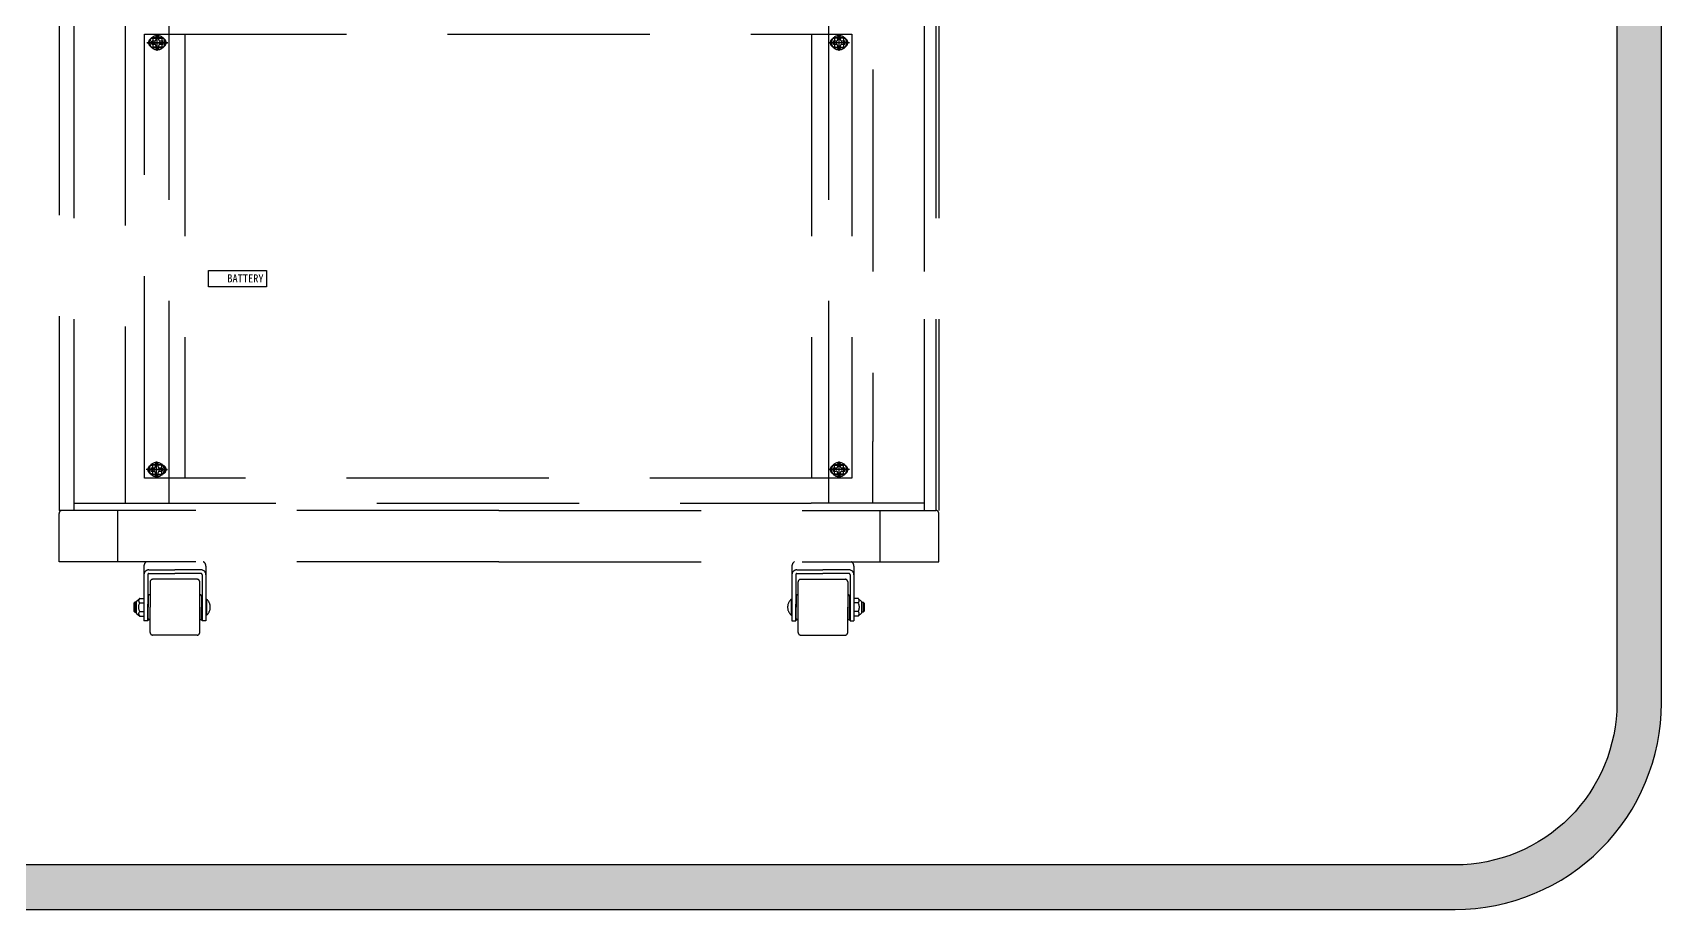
# Model space of a CAD drawing. Header units: millimetres. Extents: x 0 to 2521, y -5 to 594.
# Drawn here: x 2443.16 to 2483.45, y 279.13 to 300.81 of the extents above; entities that cross this region are included whole.
import ezdxf
from ezdxf.enums import TextEntityAlignment as Align

# ---------------------------------------------------------------- set-up
doc = ezdxf.new("R2010")
doc.units = ezdxf.units.MM
doc.header["$LTSCALE"] = 10
doc.linetypes.add('A-DASHD01', pattern=[0.75, 0.5, -0.25])
for name, color, linetype in [('CZ-LIN1', 7, 'Continuous'), ('CZ-TABL', 7, 'Continuous'), ('TT-WIRE-EQPM', 2, 'Continuous')]:
    doc.layers.add(name, color=color, linetype=linetype)
doc.styles.add('굴림체', font='GulimChe.ttf')

msp = doc.modelspace()

# ---------------------------------------------------------------- hatches: boundary and pattern name
at = {"layer": 'CZ-TABL'}
h = msp.add_hatch(color=256, dxfattribs=at)
edge = h.paths.add_edge_path()
edge.add_arc((2321.011, 283.656), 4.556, 172.7562, 263.4516)
edge.add_line((2320.491, 279.13), (2478.352, 279.13))
edge.add_arc((2478.352, 284.23), 5.101, 270, 360)
edge.add_line((2483.452, 284.23), (2483.452, 450.438))
edge.add_arc((2478.954, 449.954), 4.524, 6.1387, 97.6535)
edge.add_arc((2478.352, 450.438), 4, 0, 90, ccw=False)
edge.add_line((2482.352, 450.438), (2482.352, 284.23))
edge.add_arc((2478.352, 284.23), 4, -90, 0, ccw=False)
edge.add_line((2478.352, 280.23), (2320.491, 280.23))
edge.add_arc((2320.491, 284.23), 4, 180, 270, ccw=False)

# ---------------------------------------------------------------- linework, layer by layer
at = {"layer": 'CZ-LIN1', "ltscale": 10}
msp.add_lwpolyline([(2316.491, 454.438), (2478.352, 454.438, -0.414214), (2482.352, 450.438), (2482.352, 284.23, -0.414214), (2478.352, 280.23), (2320.491, 280.23, -0.414214), (2316.491, 284.23), (2316.491, 454.438)], format="xyb", close=True, dxfattribs=at)
at = {"layer": 'CZ-TABL'}
msp.add_lwpolyline([(2316.491, 284.23, 0.417773), (2320.491, 279.13), (2478.352, 279.13, 0.414214), (2483.452, 284.23), (2483.452, 450.438, 0.421979), (2478.352, 454.438, -0.414214), (2482.352, 450.438), (2482.352, 284.23, -0.414214), (2478.352, 280.23), (2320.491, 280.23, -0.414214)], format="xyb", close=True, dxfattribs=at)
at = {"layer": 'TT-WIRE-EQPM', "linetype": 'A-DASHD01'}
for p, q in [((2443.821, 353.798), (2443.821, 288.996)), ((2444.183, 353.725), (2444.183, 292.991)), ((2445.452, 353.544), (2445.452, 289.177)), ((2446.54, 289.177), (2446.54, 353.544)), ((2462.859, 289.177), (2462.859, 353.544)), ((2465.216, 353.725), (2465.216, 288.996)), ((2465.506, 353.725), (2465.506, 288.996)), ((2465.578, 353.725), (2465.578, 288.996)), ((2463.947, 352.402), (2463.947, 290.7)), ((2465.216, 352.402), (2465.216, 290.7)), ((2445.931, 289.792), (2445.931, 300.778)), ((2445.931, 300.778), (2463.432, 300.778)), ((2446.509, 300.564), (2445.991, 300.564)), ((2445.996, 300.564), (2446.504, 300.564)), ((2446.178, 300.6), (2446.11, 300.6)), ((2446.117, 300.695), (2446.384, 300.695)), ((2446.141, 300.709), (2446.141, 300.419)), ((2446.141, 300.673), (2446.359, 300.673)), ((2446.214, 300.704), (2446.214, 300.637)), ((2446.25, 300.361), (2446.25, 300.767)), ((2446.286, 300.637), (2446.286, 300.704)), ((2446.391, 300.6), (2446.323, 300.6)), ((2446.359, 300.709), (2446.359, 300.419)), ((2446.928, 300.778), (2446.928, 289.792)), ((2462.434, 300.778), (2462.434, 289.792)), ((2463.372, 300.564), (2462.853, 300.564)), ((2463.366, 300.564), (2462.859, 300.564)), ((2463.04, 300.6), (2462.972, 300.6)), ((2462.979, 300.695), (2463.246, 300.695)), ((2463.004, 300.709), (2463.004, 300.419)), ((2463.221, 300.673), (2463.004, 300.673)), ((2463.076, 300.704), (2463.076, 300.637)), ((2463.113, 300.361), (2463.113, 300.767)), ((2463.149, 300.637), (2463.149, 300.704)), ((2463.253, 300.6), (2463.185, 300.6)), ((2463.221, 300.709), (2463.221, 300.419)), ((2463.432, 300.778), (2463.432, 289.792)), ((2446.11, 300.528), (2446.178, 300.528)), ((2446.384, 300.433), (2446.117, 300.433)), ((2446.359, 300.455), (2446.141, 300.455)), ((2446.214, 300.491), (2446.214, 300.424)), ((2446.286, 300.424), (2446.286, 300.491)), ((2446.323, 300.528), (2446.391, 300.528)), ((2462.972, 300.528), (2463.04, 300.528)), ((2463.246, 300.433), (2462.979, 300.433)), ((2463.004, 300.455), (2463.221, 300.455)), ((2463.076, 300.491), (2463.076, 300.424)), ((2463.149, 300.424), (2463.149, 300.491)), ((2463.185, 300.528), (2463.253, 300.528)), ((2447.514, 294.928), (2448.954, 294.928)), ((2447.514, 294.524), (2447.514, 294.928)), ((2448.954, 294.928), (2448.954, 294.524)), ((2448.954, 294.524), (2447.514, 294.524)), ((2444.183, 292.991), (2444.183, 288.996)), ((2463.947, 289.177), (2463.947, 290.7)), ((2446.099, 290.136), (2446.366, 290.136)), ((2446.141, 289.861), (2446.141, 290.151)), ((2446.359, 290.115), (2446.141, 290.115)), ((2446.196, 290.146), (2446.196, 290.078)), ((2446.232, 289.803), (2446.232, 290.209)), ((2446.268, 290.078), (2446.268, 290.146)), ((2446.359, 289.861), (2446.359, 290.151)), ((2462.979, 290.136), (2463.246, 290.136)), ((2463.004, 289.861), (2463.004, 290.151)), ((2463.004, 290.115), (2463.221, 290.115)), ((2463.076, 290.146), (2463.076, 290.078)), ((2463.113, 289.803), (2463.113, 290.209)), ((2463.149, 290.078), (2463.149, 290.146)), ((2463.221, 289.861), (2463.221, 290.151)), ((2463.432, 289.792), (2445.931, 289.792)), ((2446.491, 290.006), (2445.973, 290.006)), ((2445.996, 290.006), (2446.504, 290.006)), ((2446.16, 290.042), (2446.092, 290.042)), ((2446.092, 289.97), (2446.16, 289.97)), ((2446.366, 289.875), (2446.099, 289.875)), ((2446.141, 289.897), (2446.359, 289.897)), ((2446.196, 289.933), (2446.196, 289.865)), ((2446.268, 289.865), (2446.268, 289.933)), ((2446.373, 290.042), (2446.305, 290.042)), ((2446.305, 289.97), (2446.373, 289.97)), ((2463.372, 290.006), (2462.853, 290.006)), ((2463.366, 290.006), (2462.859, 290.006)), ((2463.04, 290.042), (2462.972, 290.042)), ((2462.972, 289.97), (2463.04, 289.97)), ((2463.246, 289.875), (2462.979, 289.875)), ((2463.221, 289.897), (2463.004, 289.897)), ((2463.076, 289.933), (2463.076, 289.865)), ((2463.149, 289.865), (2463.149, 289.933)), ((2463.253, 290.042), (2463.185, 290.042)), ((2463.185, 289.97), (2463.253, 289.97)), ((2454.699, 288.996), (2443.821, 288.996)), ((2443.821, 287.727), (2443.821, 288.923)), ((2444.183, 289.177), (2462.424, 289.177)), ((2445.271, 287.727), (2445.271, 288.996)), ((2454.699, 288.996), (2465.506, 288.996)), ((2465.216, 289.177), (2462.424, 289.177)), ((2464.128, 287.727), (2464.128, 288.996)), ((2465.578, 287.727), (2465.578, 288.923)), ((2454.699, 287.727), (2443.821, 287.727)), ((2454.699, 287.727), (2465.578, 287.727)), ((2445.919, 287.618), (2445.919, 286.266)), ((2446.011, 287.404), (2446.011, 286.266)), ((2446.042, 287.526), (2446.685, 287.526)), ((2446.042, 287.434), (2446.685, 287.434)), ((2447.237, 287.292), (2446.134, 287.292)), ((2447.329, 287.526), (2446.685, 287.526)), ((2447.329, 287.434), (2446.685, 287.434)), ((2447.359, 287.404), (2447.359, 286.266)), ((2447.451, 287.618), (2447.451, 286.266)), ((2461.948, 287.618), (2461.948, 286.266)), ((2462.04, 287.404), (2462.04, 286.266)), ((2462.07, 287.526), (2462.714, 287.526)), ((2462.07, 287.434), (2462.714, 287.434)), ((2462.162, 287.292), (2463.265, 287.292)), ((2463.357, 287.526), (2462.714, 287.526)), ((2463.357, 287.434), (2462.714, 287.434)), ((2463.388, 287.404), (2463.388, 286.266)), ((2463.48, 287.618), (2463.48, 286.266)), ((2446.027, 286.879), (2446.027, 286.603)), ((2446.073, 286.909), (2446.057, 286.909)), ((2446.073, 287.231), (2446.073, 286.603)), ((2447.298, 285.975), (2447.298, 287.231)), ((2447.298, 286.909), (2447.314, 286.909)), ((2447.344, 286.879), (2447.344, 286.603)), ((2462.055, 286.879), (2462.055, 286.603)), ((2462.101, 286.909), (2462.085, 286.909)), ((2462.101, 285.975), (2462.101, 287.231)), ((2463.326, 287.231), (2463.326, 286.603)), ((2463.326, 286.909), (2463.342, 286.909)), ((2463.372, 286.879), (2463.372, 286.603)), ((2445.693, 286.725), (2445.668, 286.701)), ((2445.668, 286.701), (2445.668, 286.505)), ((2445.668, 286.505), (2445.693, 286.48)), ((2445.693, 286.725), (2445.693, 286.48)), ((2445.729, 286.725), (2445.693, 286.725)), ((2445.693, 286.48), (2445.729, 286.48)), ((2445.729, 286.747), (2445.815, 286.819)), ((2445.729, 286.747), (2445.729, 286.459)), ((2445.815, 286.819), (2445.919, 286.819)), ((2445.815, 286.711), (2445.919, 286.711)), ((2445.815, 286.495), (2445.919, 286.495)), ((2446.011, 286.725), (2446.027, 286.725)), ((2446.011, 286.266), (2446.011, 286.678)), ((2446.011, 286.48), (2446.027, 286.48)), ((2446.027, 286.327), (2446.027, 286.603)), ((2446.073, 285.975), (2446.073, 286.603)), ((2447.344, 286.725), (2447.359, 286.725)), ((2447.344, 286.327), (2447.344, 286.603)), ((2447.344, 286.48), (2447.359, 286.48)), ((2447.359, 286.266), (2447.359, 286.678)), ((2447.467, 286.802), (2447.451, 286.802)), ((2447.467, 286.802), (2447.467, 286.603)), ((2447.467, 286.603), (2447.467, 286.404)), ((2461.932, 286.802), (2461.932, 286.603)), ((2461.932, 286.802), (2461.948, 286.802)), ((2461.932, 286.603), (2461.932, 286.404)), ((2462.055, 286.725), (2462.04, 286.725)), ((2462.04, 286.266), (2462.04, 286.678)), ((2462.055, 286.48), (2462.04, 286.48)), ((2462.055, 286.327), (2462.055, 286.603)), ((2463.326, 285.975), (2463.326, 286.603)), ((2463.388, 286.725), (2463.372, 286.725)), ((2463.372, 286.327), (2463.372, 286.603)), ((2463.388, 286.48), (2463.372, 286.48)), ((2463.388, 286.266), (2463.388, 286.678)), ((2463.584, 286.819), (2463.48, 286.819)), ((2463.584, 286.711), (2463.48, 286.711)), ((2463.584, 286.495), (2463.48, 286.495)), ((2463.67, 286.747), (2463.584, 286.819)), ((2463.67, 286.747), (2463.67, 286.459)), ((2463.67, 286.725), (2463.706, 286.725)), ((2463.706, 286.48), (2463.67, 286.48)), ((2463.706, 286.725), (2463.731, 286.701)), ((2463.706, 286.725), (2463.706, 286.48)), ((2463.731, 286.505), (2463.706, 286.48)), ((2463.731, 286.701), (2463.731, 286.505)), ((2445.729, 286.459), (2445.815, 286.385)), ((2445.815, 286.385), (2445.919, 286.385)), ((2446.011, 286.266), (2445.919, 286.266)), ((2446.073, 286.297), (2446.057, 286.297)), ((2447.298, 286.297), (2447.314, 286.297)), ((2447.451, 286.266), (2447.359, 286.266)), ((2447.467, 286.404), (2447.451, 286.404)), ((2461.932, 286.404), (2461.948, 286.404)), ((2461.948, 286.266), (2462.04, 286.266)), ((2462.101, 286.297), (2462.085, 286.297)), ((2463.326, 286.297), (2463.342, 286.297)), ((2463.388, 286.266), (2463.48, 286.266)), ((2463.584, 286.385), (2463.48, 286.385)), ((2463.67, 286.459), (2463.584, 286.385)), ((2447.237, 285.914), (2446.134, 285.914)), ((2462.162, 285.914), (2463.265, 285.914))]:
    msp.add_line(p, q, dxfattribs=at)
for centre in [(2446.25, 300.564), (2463.113, 300.564), (2446.232, 290.006), (2463.113, 290.006)]:
    msp.add_circle(centre, 0.181, dxfattribs=at)
for centre, radius, start, end in [((2446.141, 300.564), 0.109, 90, 270), ((2446.141, 300.564), 0.109, 112.8854, 247.1146), ((2446.25, 300.564), 0.187, 135.6508, 224.3492), ((2446.25, 300.564), 0.145, 165.5225, 194.4775), ((2446.178, 300.637), 0.0363, 270, 0), ((2446.25, 300.564), 0.145, 75.5225, 104.4775), ((2446.323, 300.637), 0.0363, 180, 270), ((2446.359, 300.564), 0.109, 270, 90), ((2446.25, 300.564), 0.187, 315.6508, 44.3492), ((2446.25, 300.564), 0.145, 345.5225, 14.4775), ((2446.359, 300.564), 0.109, 292.8854, 67.1146), ((2463.004, 300.564), 0.109, 90, 270), ((2463.004, 300.564), 0.109, 112.8854, 247.1146), ((2463.113, 300.564), 0.187, 135.6508, 224.3492), ((2463.113, 300.564), 0.145, 165.5225, 194.4775), ((2463.04, 300.637), 0.0363, 270, 0), ((2463.113, 300.564), 0.145, 75.5225, 104.4775), ((2463.185, 300.637), 0.0363, 180, 270), ((2463.221, 300.564), 0.109, 270, 90), ((2463.113, 300.564), 0.187, 315.6508, 44.3492), ((2463.113, 300.564), 0.145, 345.5225, 14.4775), ((2463.221, 300.564), 0.109, 292.8854, 67.1146), ((2446.178, 300.491), 0.0363, 360, 90), ((2446.25, 300.564), 0.145, 255.5225, 284.4775), ((2446.323, 300.491), 0.0363, 90, 180), ((2463.04, 300.491), 0.0363, 360, 90), ((2463.113, 300.564), 0.145, 255.5225, 284.4775), ((2463.185, 300.491), 0.0363, 90, 180), ((2446.123, 290.006), 0.109, 112.8854, 247.1146), ((2446.141, 290.006), 0.109, 90, 270), ((2446.232, 290.006), 0.187, 135.6508, 224.3492), ((2446.232, 290.006), 0.145, 75.5225, 104.4775), ((2446.359, 290.006), 0.109, 270, 90), ((2446.232, 290.006), 0.187, 315.6508, 44.3492), ((2446.341, 290.006), 0.109, 292.8854, 67.1146), ((2463.004, 290.006), 0.109, 90, 270), ((2463.004, 290.006), 0.109, 112.8854, 247.1146), ((2463.113, 290.006), 0.187, 135.6508, 224.3492), ((2463.113, 290.006), 0.145, 75.5225, 104.4775), ((2463.221, 290.006), 0.109, 270, 90), ((2463.113, 290.006), 0.187, 315.6508, 44.3492), ((2463.221, 290.006), 0.109, 292.8854, 67.1146), ((2446.232, 290.006), 0.145, 165.5225, 194.4775), ((2446.16, 290.078), 0.0363, 270, 0), ((2446.16, 289.933), 0.0363, 360, 90), ((2446.232, 290.006), 0.145, 255.5225, 284.4775), ((2446.305, 290.078), 0.0363, 180, 270), ((2446.305, 289.933), 0.0363, 90, 180), ((2446.232, 290.006), 0.145, 345.5225, 14.4775), ((2463.113, 290.006), 0.145, 165.5225, 194.4775), ((2463.04, 290.078), 0.0363, 270, 0), ((2463.04, 289.933), 0.0363, 360, 90), ((2463.113, 290.006), 0.145, 255.5225, 284.4775), ((2463.185, 290.078), 0.0363, 180, 270), ((2463.185, 289.933), 0.0363, 90, 180), ((2463.113, 290.006), 0.145, 345.5225, 14.4775), ((2443.893, 288.923), 0.0725, 90, 180), ((2465.506, 288.923), 0.0725, 0, 90), ((2446.042, 287.618), 0.123, 117.88, 180), ((2447.329, 287.618), 0.123, 0, 62.12), ((2462.07, 287.618), 0.123, 117.88, 180), ((2463.357, 287.618), 0.123, 0, 62.12), ((2446.042, 287.404), 0.123, 90, 180), ((2446.042, 287.404), 0.0306, 90, 180), ((2446.134, 287.231), 0.0613, 90, 180), ((2447.237, 287.231), 0.0613, 0, 90), ((2447.329, 287.404), 0.123, 0, 90), ((2447.329, 287.404), 0.0306, 0, 90), ((2462.07, 287.404), 0.123, 90, 180), ((2462.07, 287.404), 0.0306, 90, 180), ((2462.162, 287.231), 0.0613, 90, 180), ((2463.265, 287.231), 0.0613, 0, 90), ((2463.357, 287.404), 0.123, 0, 90), ((2463.357, 287.404), 0.0306, 0, 90), ((2446.057, 286.879), 0.0306, 90, 180), ((2447.314, 286.879), 0.0306, 0, 90), ((2462.085, 286.879), 0.0306, 90, 180), ((2463.342, 286.879), 0.0306, 0, 90), ((2445.98, 286.603), 0.197, 146.8328, 213.1672), ((2445.854, 286.765), 0.0667, 125.8989, 234.1011), ((2445.854, 286.441), 0.0667, 125.8989, 234.1011), ((2447.297, 286.603), 0.262, 310.4497, 49.5503), ((2462.102, 286.603), 0.262, 130.4497, 229.5503), ((2463.545, 286.765), 0.0667, 305.8989, 54.1011), ((2463.419, 286.603), 0.197, 326.8328, 33.1672), ((2463.545, 286.441), 0.0667, 305.8989, 54.1011), ((2446.057, 286.327), 0.0306, 180, 270), ((2447.314, 286.327), 0.0306, 270, 0), ((2462.085, 286.327), 0.0306, 180, 270), ((2463.342, 286.327), 0.0306, 270, 0), ((2446.134, 285.975), 0.0613, 180, 270), ((2447.237, 285.975), 0.0613, 270, 0), ((2462.162, 285.975), 0.0613, 180, 270), ((2463.265, 285.975), 0.0613, 270, 0)]:
    msp.add_arc(centre, radius, start, end, dxfattribs=at)

# ---------------------------------------------------------------- texts
at = {"layer": 'TT-WIRE-EQPM', "linetype": 'A-DASHD01', "style": '굴림체'}
msp.add_text('BATTERY', height=0.198, dxfattribs=at).set_placement((2448.877, 294.636), align=Align.RIGHT)

doc.saveas('drawing.dxf')
